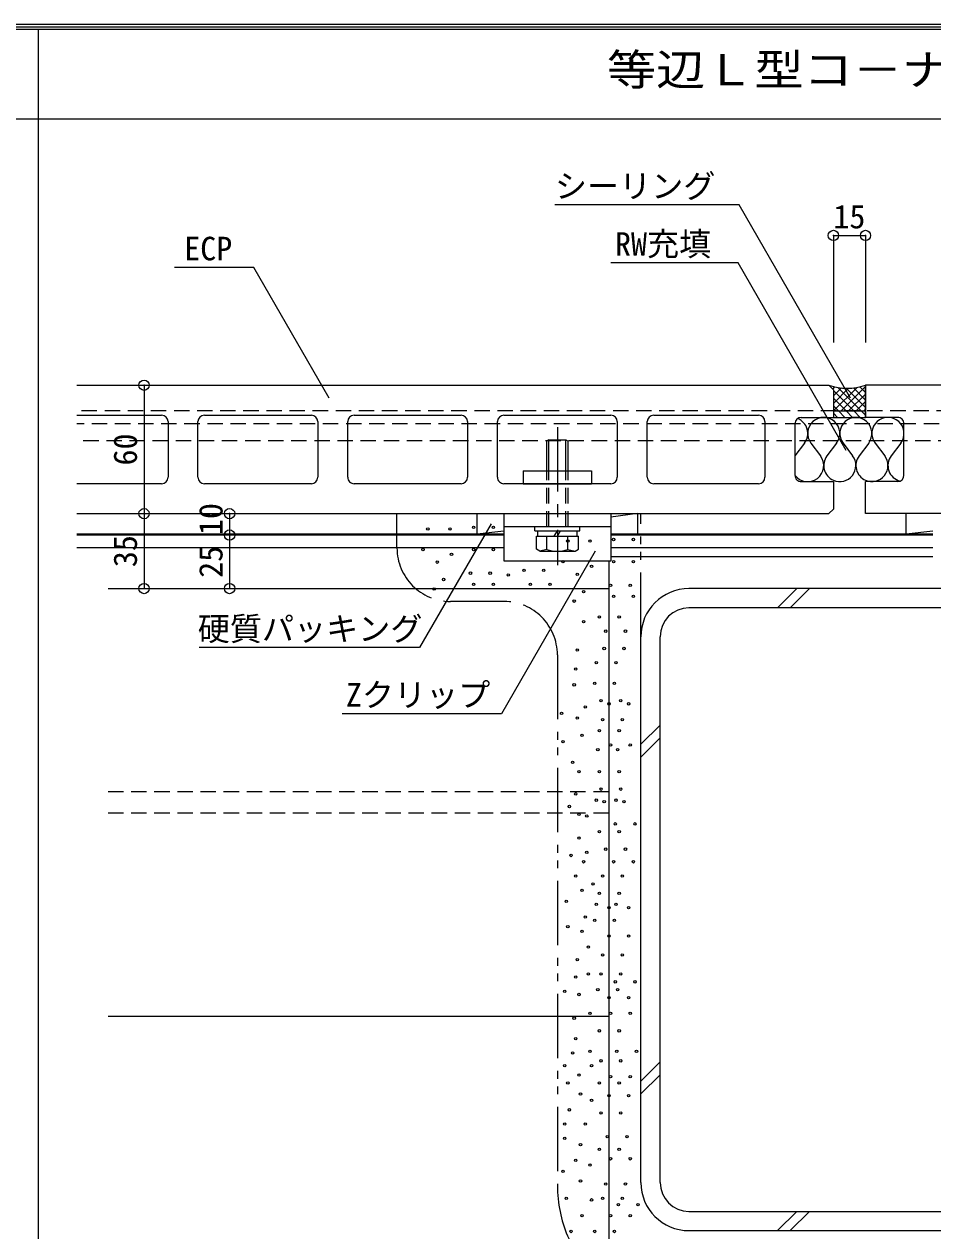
# Model space of a CAD drawing. Units: millimetres at full size, sheet at 1:6. Extents: x -1215 to 1203, y -852 to 852.
# Drawn here: x 395 to 820, y 289 to 852 of the extents above; entities that cross this region are included whole.
import ezdxf
from ezdxf.enums import TextEntityAlignment as Align

# ---------------------------------------------------------------- set-up
doc = ezdxf.new("R2010")
doc.units = ezdxf.units.MM
doc.header["$LTSCALE"] = 6
doc.header["$PDMODE"] = 32
doc.header["$PDSIZE"] = 4.8
for name, pattern in [('CHAIN1', [8, 5, -1, 1, -1]), ('DASHED1', [1.8, 1.2, -0.6]), ('DOUBLE_CHAIN1', [8.8, 5, -1, 0.6, -0.6, 0.6, -1])]:
    doc.linetypes.add(name, pattern=pattern)
for name, color, linetype, lineweight in [('0-0_WAKU', 7, 'Continuous', 5), ('0-1_AL', 5, 'Continuous', 5), ('0-2_SUNPO', 7, 'Continuous', 5), ('0-3_STEEL', 6, 'Continuous', 5), ('0-4_KANAMONO', 6, 'Continuous', 5), ('0-5_FUKUSIZA', 3, 'Continuous', 5), ('0-6_HIFUKU', 4, 'Continuous', 5), ('0-7_KUTAI', 4, 'Continuous', 5)]:
    doc.layers.add(name, color=color, linetype=linetype, lineweight=lineweight)
doc.styles.add('ＭＳ ゴシック', font='')
doc.styles.get('ＭＳ ゴシック').set_extended_font_data('MS Gothic')

msp = doc.modelspace()

# ---------------------------------------------------------------- linework, layer by layer
at = {"layer": '0-0_WAKU'}
for p, q in [((-1215.433, 852.414), (1203.395, 852.414)), ((-1214.226, 851.207), (1202.188, 851.207)), ((-1213.019, 850), (1200.981, 850)), ((401.981, 850), (401.981, -799)), ((-1213.019, 808.159), (1200.981, 808.159))]:
    msp.add_line(p, q, dxfattribs=at)
at = {"layer": '0-1_AL'}
for p, q in [((420.067, 683.691), (771.491, 683.691)), ((773.612, 681.57), (771.491, 683.691)), ((1063.612, 683.691), (788.612, 683.691)), ((773.612, 681.57), (773.612, 668.691)), ((420.067, 669.691), (459.612, 669.691)), ((462.612, 666.691), (462.612, 640.691)), ((476.612, 640.691), (476.612, 666.691)), ((479.612, 669.691), (529.612, 669.691)), ((532.612, 666.691), (532.612, 640.691)), ((546.612, 640.691), (546.612, 666.691)), ((549.612, 669.691), (599.612, 669.691)), ((602.612, 666.691), (602.612, 640.691)), ((616.612, 640.691), (616.612, 666.691)), ((619.612, 669.691), (669.612, 669.691)), ((672.612, 666.691), (672.612, 640.691)), ((686.612, 640.691), (686.612, 666.691)), ((689.612, 669.691), (738.612, 669.691)), ((741.612, 666.691), (741.612, 640.691)), ((755.612, 665.691), (755.612, 641.691)), ((758.612, 668.691), (773.612, 668.691)), ((806.612, 641.691), (806.612, 665.691)), ((459.612, 637.691), (420.067, 637.691)), ((529.612, 637.691), (479.612, 637.691)), ((599.612, 637.691), (549.612, 637.691)), ((669.612, 637.691), (619.612, 637.691)), ((738.612, 637.691), (689.612, 637.691)), ((803.612, 638.691), (788.612, 638.691)), ((420.067, 623.691), (771.491, 623.691)), ((773.612, 625.812), (771.491, 623.691))]:
    msp.add_line(p, q, dxfattribs=at)
for points in [[(803.612, 668.691), (788.612, 668.691), (788.612, 683.691)], [(758.612, 638.691), (773.612, 638.691), (773.612, 625.812)], [(1010.612, 623.691), (788.612, 623.691), (788.612, 638.691)]]:
    msp.add_lwpolyline(points, dxfattribs=at)
for centre, start, end in [((459.612, 666.691), 0, 90), ((479.612, 666.691), 90, 180), ((529.612, 666.691), 0, 90), ((549.612, 666.691), 90, 180), ((599.612, 666.691), 0, 90), ((619.612, 666.691), 90, 180), ((669.612, 666.691), 0, 90), ((689.612, 666.691), 90, 180), ((738.612, 666.691), 0, 90), ((758.612, 665.691), 90, 180), ((803.612, 665.691), 359.99997, 89.99998), ((459.612, 640.691), 269.99998, 359.99998), ((479.612, 640.691), 179.99997, 269.99998), ((529.612, 640.691), 269.99998, 359.99998), ((549.612, 640.691), 179.99997, 269.99998), ((599.612, 640.691), 269.99998, 359.99998), ((619.612, 640.691), 179.99997, 269.99998), ((669.612, 640.691), 269.99998, 359.99998), ((689.612, 640.691), 179.99997, 269.99998), ((738.612, 640.691), 269.99998, 359.99998), ((758.612, 641.691), 179.99997, 269.99998), ((803.612, 641.691), 270, 0)]:
    msp.add_arc(centre, 3, start, end, dxfattribs=at)
at = {"layer": '0-2_SUNPO'}
for p, q in [((729.575, 767.946), (643.452, 767.946)), ((781.672, 677.713), (729.575, 767.946)), ((773.612, 753.691), (788.612, 753.691)), ((773.612, 753.691), (773.612, 703.691)), ((788.612, 753.691), (788.612, 703.691)), ((502.675, 738.759), (465.638, 738.759)), ((537.961, 677.644), (502.675, 738.759)), ((729.034, 740.884), (669.65, 740.884)), ((779.631, 653.247), (729.034, 740.884)), ((451.4, 683.691), (451.4, 623.691)), ((451.4, 623.691), (451.4, 588.695)), ((613.609, 619), (580.18, 561.099)), ((662.266, 606.121), (618.451, 530.23)), ((451.4, 588.695), (531.4, 588.695)), ((580.18, 561.099), (477.194, 561.099)), ((618.451, 530.23), (543.944, 530.23))]:
    msp.add_line(p, q, dxfattribs=at)
at = {"layer": '0-2_SUNPO', "linetype": 'CHAIN1'}
msp.add_line((644.612, 664.074), (644.612, 599.549), dxfattribs=at)
at = {"layer": '0-2_SUNPO'}
msp.add_lwpolyline([(491.4, 623.691), (491.4, 613.691), (491.4, 588.695)], dxfattribs=at)
for p in [(773.612, 753.691), (788.612, 753.691), (451.4, 683.691), (451.4, 623.691), (491.4, 623.691), (491.4, 613.691), (451.4, 588.695), (491.4, 588.695)]:
    msp.add_point(p, dxfattribs=at)
at = {"layer": '0-3_STEEL', "linetype": 'DASHED1'}
msp.add_line((1002.609, 657.692), (420.067, 657.692), dxfattribs=at)
at = {"layer": '0-3_STEEL'}
for p, q in [((619.613, 613.691), (420.067, 613.691)), ((820.112, 613.691), (669.611, 613.691)), ((619.613, 607.691), (420.067, 607.691)), ((820.112, 607.691), (669.611, 607.691))]:
    msp.add_line(p, q, dxfattribs=at)
at = {"layer": '0-4_KANAMONO', "linetype": 'DASHED1'}
for p, q in [((1066.612, 671.691), (420.067, 671.691)), ((1060.612, 665.691), (420.067, 665.691)), ((639.612, 617.691), (639.612, 643.691)), ((640.612, 617.691), (640.612, 643.691)), ((648.612, 617.691), (648.612, 643.691)), ((649.612, 617.691), (649.612, 643.691))]:
    msp.add_line(p, q, dxfattribs=at)
at = {"layer": '0-4_KANAMONO'}
for p, q in [((640.612, 658.19), (639.612, 657.614)), ((639.612, 643.691), (639.612, 657.614)), ((640.612, 658.19), (648.612, 658.19)), ((640.612, 643.691), (640.612, 658.19)), ((648.612, 658.19), (649.612, 657.614)), ((648.612, 643.691), (648.612, 658.19)), ((649.612, 643.691), (649.612, 657.614)), ((628.613, 643.691), (660.611, 643.691)), ((628.613, 643.691), (628.613, 637.691)), ((660.611, 643.691), (660.611, 637.691)), ((628.613, 637.691), (660.611, 637.691)), ((619.613, 623.691), (669.611, 623.691)), ((619.613, 623.691), (619.613, 601.692)), ((669.611, 623.691), (669.611, 601.692)), ((619.613, 617.691), (669.611, 617.691)), ((634.112, 615.693), (634.112, 617.691)), ((634.112, 617.691), (655.112, 617.691)), ((634.112, 615.693), (655.112, 615.693)), ((635.412, 613.191), (635.412, 615.693)), ((643.169, 613.191), (644.612, 615.693)), ((644.612, 613.191), (646.056, 615.693)), ((653.812, 613.191), (653.812, 615.693)), ((655.112, 615.693), (655.112, 617.691)), ((619.613, 614.091), (420.067, 614.091)), ((619.613, 613.691), (420.067, 613.691)), ((634.797, 613.191), (654.427, 613.191)), ((634.797, 607.095), (634.797, 613.191)), ((639.705, 607.017), (639.705, 613.191)), ((649.52, 607.017), (649.52, 613.191)), ((654.427, 607.095), (654.427, 613.191)), ((820.112, 614.091), (669.611, 614.091)), ((820.112, 613.691), (669.611, 613.691)), ((636.361, 606.192), (634.797, 607.095)), ((636.362, 606.192), (652.862, 606.192)), ((639.705, 607.017), (636.363, 606.192)), ((649.52, 607.017), (652.862, 606.192)), ((652.862, 606.192), (654.427, 607.095)), ((619.613, 601.692), (669.611, 601.692))]:
    msp.add_line(p, q, dxfattribs=at)
msp.add_arc((644.612, 621.192), 15, 250.903, 289.09698, dxfattribs=at)
at = {"layer": '0-5_FUKUSIZA'}
for p, q in [((773.612, 681.57), (771.491, 683.691)), ((771.507, 683.675), (771.515, 683.683)), ((773.275, 681.907), (774.282, 682.914)), ((773.612, 678.709), (777.327, 682.423)), ((773.612, 675.173), (780.732, 682.293)), ((773.665, 671.691), (784.658, 682.684)), ((775.683, 682.643), (786.635, 671.691)), ((777.201, 671.691), (788.612, 683.102)), ((779.573, 682.288), (788.612, 673.249)), ((782.955, 682.442), (788.612, 676.785)), ((785.983, 682.95), (788.612, 680.32)), ((788.612, 683.691), (788.612, 668.691)), ((773.612, 681.57), (773.612, 668.691)), ((773.612, 681.178), (783.1, 671.691)), ((773.612, 677.643), (779.564, 671.691)), ((780.736, 671.691), (788.612, 679.567)), ((773.612, 674.107), (776.028, 671.691)), ((773.612, 671.691), (788.612, 671.691)), ((776.028, 671.691), (779.028, 668.691)), ((779.564, 671.691), (782.564, 668.691)), ((783.1, 671.691), (786.1, 668.691)), ((784.272, 671.691), (788.612, 676.031)), ((786.635, 671.691), (788.612, 669.714)), ((787.808, 671.691), (788.612, 672.496)), ((773.612, 670.572), (775.493, 668.691)), ((773.612, 668.691), (788.612, 668.691)), ((760.112, 656.686), (755.612, 650.687)), ((763.112, 656.686), (767.612, 650.687)), ((775.111, 656.686), (770.612, 650.687)), ((778.112, 656.686), (782.613, 650.687)), ((790.112, 656.686), (785.611, 650.687)), ((793.113, 656.686), (797.613, 650.687)), ((805.112, 656.686), (800.612, 650.687)), ((682.115, 623.691), (669.614, 622.056)), ((682.115, 623.691), (682.115, 614.091))]:
    msp.add_line(p, q, dxfattribs=at)
for points in [[(619.613, 615.512), (607.115, 614.091), (607.115, 623.692)], [(820.113, 615.512), (807.615, 614.091), (807.615, 623.692)]]:
    msp.add_lwpolyline(points, dxfattribs=at)
for centre, radius, start, end in [((780.052, 709.033), 26.749, 251.33482, 288.66515), ((754.111, 661.187), 7.5, 323.12273, 68.18227), ((769.112, 661.187), 7.5, 323.12273, 216.87018), ((784.112, 661.187), 7.5, 323.12273, 216.87018), ((799.112, 661.187), 7.5, 323.12273, 216.87018), ((761.612, 646.186), 7.5, 216.87338, 36.87018), ((776.613, 646.186), 7.5, 143.12982, 246.4175), ((776.613, 646.186), 7.5, 246.4175, 36.87018), ((791.611, 646.186), 7.5, 143.12982, 246.4278), ((791.611, 646.186), 7.5, 246.4278, 36.87018), ((806.612, 646.186), 7.5, 143.12982, 255.74518)]:
    msp.add_arc(centre, radius, start, end, dxfattribs=at)
at = {"layer": '0-6_HIFUKU', "linetype": 'DOUBLE_CHAIN1'}
for p, q in [((569.613, 607.691), (569.613, 623.691)), ((683.612, 566.192), (683.612, 623.691)), ((619.616, 582.691), (594.613, 582.691)), ((644.616, 557.691), (644.616, 309.691))]:
    msp.add_line(p, q, dxfattribs=at)
at = {"layer": '0-6_HIFUKU'}
for centre in [(584.05, 616.549), (594.383, 616.549), (605.455, 617.287), (614.67, 617.287), (649.496, 610.871), (659.829, 610.871), (670.901, 611.609), (680.116, 611.609), (581.759, 606.953), (595.122, 604.739), (605.455, 606.953), (614.67, 606.953), (588.478, 601.048), (629.011, 597.263), (638.226, 597.263), (647.205, 601.275), (660.568, 599.061), (670.901, 601.275), (680.116, 601.275), (591.431, 592.929), (603.979, 595.881), (613.193, 595.881), (621.63, 595.049), (653.924, 595.37), (587.002, 588.5), (605.455, 590.714), (614.67, 590.714), (631.964, 590.62), (641.178, 590.62), (656.877, 587.251), (669.425, 590.203), (678.639, 590.203), (652.448, 582.822), (670.901, 585.037), (680.116, 585.037), (664.258, 575.441), (673.473, 575.441), (656.877, 573.227), (667.211, 568.798), (676.425, 568.798), (653.924, 559.94), (666.473, 560.679), (675.687, 560.679), (662.782, 554.035), (671.996, 554.035), (653.186, 551.083), (652.448, 543.702), (662.044, 544.44), (671.258, 544.44), (664.996, 536.321), (674.211, 536.321), (646.543, 530.416), (657.615, 533.368), (668.687, 534.844), (677.901, 534.844), (653.924, 528.201), (665.734, 527.463), (674.949, 527.463), (656.139, 520.082), (664.258, 522.296), (673.473, 522.296), (647.281, 517.129), (663.52, 513.439), (669.425, 515.653), (672.734, 513.439), (678.639, 515.653), (651.71, 507.534), (654.663, 503.105), (664.258, 503.105), (673.473, 503.105), (653.186, 492.771), (664.996, 494.986), (674.211, 494.986), (650.234, 486.866), (662.782, 489.819), (666.473, 489.081), (671.996, 489.819), (675.687, 489.081), (654.663, 483.176), (658.353, 482.438), (671.639, 478.747), (680.854, 478.747), (664.258, 475.056), (673.473, 475.056), (654.663, 472.104), (650.972, 463.985), (658.353, 465.461), (667.211, 466.937), (676.425, 466.937), (656.877, 461.032), (670.901, 461.032), (680.116, 461.032), (653.186, 454.389), (661.306, 450.698), (665.734, 454.389), (674.949, 454.389), (656.139, 447.746), (664.258, 446.27), (673.473, 446.27), (648.758, 442.579), (662.782, 441.103), (668.687, 439.627), (671.996, 441.103), (677.901, 439.627), (657.615, 435.198), (662.044, 433.722), (671.258, 433.722), (649.496, 430.769), (656.139, 428.555), (668.687, 426.34), (677.901, 426.34), (659.091, 421.174), (665.734, 417.483), (674.949, 417.483), (653.924, 415.269), (653.186, 407.149), (659.091, 408.625), (664.996, 408.625), (674.211, 408.625), (648.019, 400.506), (663.52, 401.244), (671.639, 404.935), (672.734, 401.244), (680.854, 404.935), (654.663, 399.03), (668.687, 397.554), (677.901, 397.554), (659.829, 390.172), (669.425, 390.172), (678.639, 390.172), (652.448, 387.958), (653.186, 378.363), (664.258, 382.053), (673.473, 382.053), (651.71, 371.719), (659.829, 372.457), (672.378, 372.457), (681.592, 372.457), (664.996, 368.029), (674.211, 368.029), (648.019, 365.814), (654.663, 361.386), (660.568, 365.814), (669.425, 360.648), (678.639, 360.648), (649.496, 357.695), (664.258, 357.695), (673.473, 357.695), (655.401, 352.528), (660.568, 349.576), (668.687, 351.79), (677.901, 351.79), (650.234, 345.147), (664.996, 343.671), (674.211, 343.671), (648.019, 338.504), (657.615, 338.504), (667.949, 332.599), (677.163, 332.599), (648.019, 331.861), (655.401, 328.908), (664.258, 326.694), (673.473, 326.694), (653.186, 321.527), (669.425, 322.265), (678.639, 322.265), (647.281, 316.36), (659.829, 319.313), (655.401, 311.932), (667.211, 310.455), (676.425, 310.455), (648.758, 303.812), (660.568, 303.074), (665.734, 303.812), (673.116, 300.86), (674.949, 303.812), (682.33, 300.86), (656.139, 295.693), (669.425, 295.693), (678.639, 295.693), (650.972, 288.312), (662.044, 288.312), (671.258, 288.312)]:
    msp.add_circle(centre, 0.567, dxfattribs=at)
at = {"layer": '0-6_HIFUKU', "linetype": 'DOUBLE_CHAIN1'}
for centre, radius, start, end in [((594.613, 607.691), 25, 180, 270), ((619.616, 557.691), 25, 0, 90), ((704.616, 309.691), 60, 180, 270)]:
    msp.add_arc(centre, radius, start, end, dxfattribs=at)
at = {"layer": '0-7_KUTAI', "color": 6}
for p, q in [((669.611, 603.692), (820.113, 603.692)), ((668.612, 601.692), (668.612, 273.692)), ((434.633, 588.692), (668.612, 588.692)), ((961.112, 588.692), (706.112, 588.692)), ((747.462, 579.692), (756.462, 588.692)), ((753.462, 579.692), (762.462, 588.692)), ((961.112, 579.692), (706.112, 579.692)), ((683.612, 311.192), (683.612, 566.192)), ((692.612, 311.192), (692.612, 566.192)), ((683.612, 515.942), (692.612, 524.942)), ((683.612, 509.942), (692.612, 518.942)), ((668.612, 388.692), (434.633, 388.692)), ((683.612, 358.542), (692.612, 367.542)), ((683.612, 352.542), (692.612, 361.542)), ((706.112, 297.692), (961.112, 297.692)), ((747.462, 288.692), (756.462, 297.692)), ((753.462, 288.692), (762.462, 297.692)), ((706.112, 288.692), (961.112, 288.692))]:
    msp.add_line(p, q, dxfattribs=at)
at = {"layer": '0-7_KUTAI', "color": 6, "linetype": 'DASHED1'}
for p, q in [((668.612, 493.692), (434.633, 493.692)), ((668.612, 483.692), (434.633, 483.692))]:
    msp.add_line(p, q, dxfattribs=at)
at = {"layer": '0-7_KUTAI', "color": 6}
for centre, radius, start, end in [((706.112, 566.192), 22.5, 90, 180), ((706.112, 566.192), 13.5, 90, 180), ((706.112, 311.192), 22.5, 180, 270), ((706.112, 311.192), 13.5, 180, 270)]:
    msp.add_arc(centre, radius, start, end, dxfattribs=at)

# ---------------------------------------------------------------- texts
at = {"layer": '0-0_WAKU', "style": 'ＭＳ ゴシック', "width": 1.15}
msp.add_text('等辺Ｌ型コ－ナ－部詳細図', height=14.66, dxfattribs=at).set_placement((667.731, 819.409), align=Align.BOTTOM_LEFT)
at = {"layer": '0-2_SUNPO', "style": 'ＭＳ ゴシック'}
for s, p in [('シーリング', (643.452, 767.946)), ('15', (773.612, 753.691)), ('RW充填', (671.519, 740.884)), ('ECP', (470.176, 738.759)), ('硬質パッキング', (476.502, 561.099)), ('Zクリップ ', (545.73, 530.23))]:
    msp.add_text(s, height=11, dxfattribs=at).set_placement(p, align=Align.BOTTOM_LEFT)
for s, p in [('60', (451.4, 646.191)), ('10', (491.4, 613.682)), ('35', (451.4, 598.693)), ('25', (491.4, 593.693))]:
    msp.add_text(s, height=11, rotation=90, dxfattribs=at).set_placement(p, align=Align.BOTTOM_LEFT)

doc.saveas('drawing.dxf')
